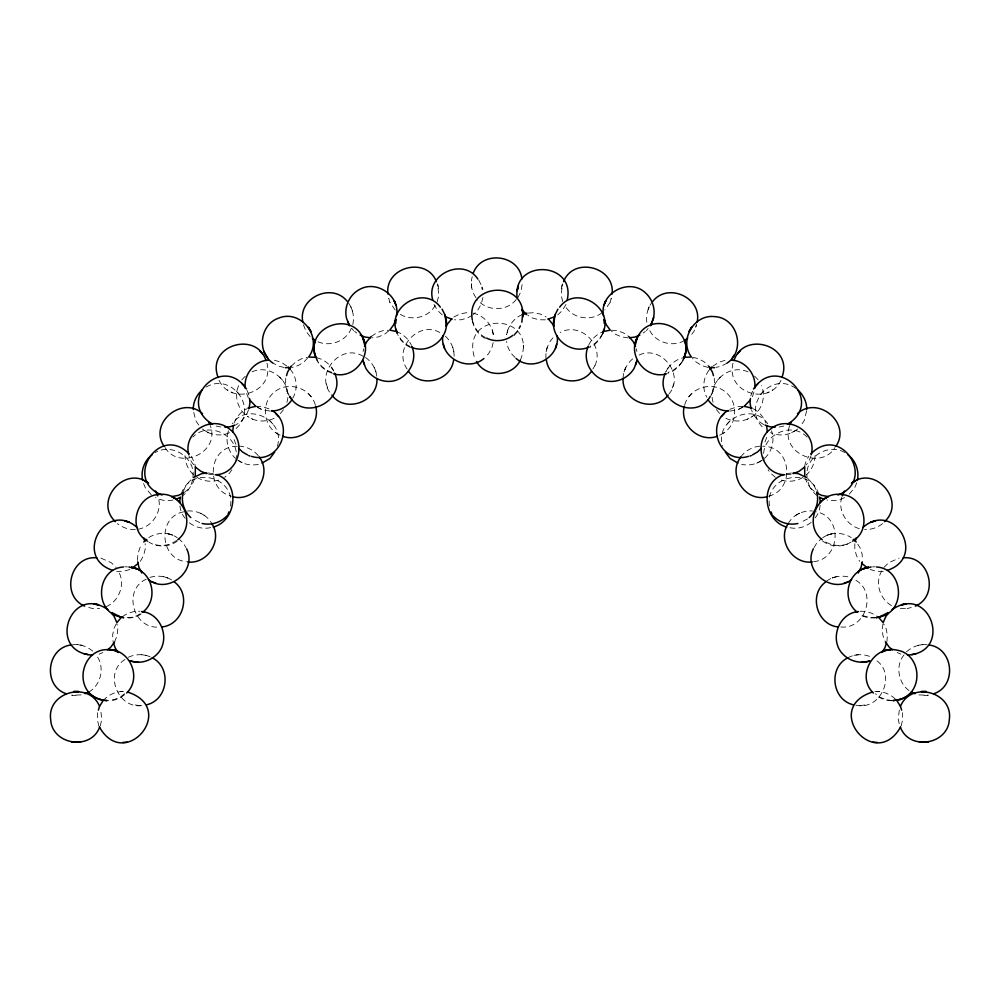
<?xml version="1.0" encoding="UTF-8"?>
<svg xmlns="http://www.w3.org/2000/svg" width="1000" height="1000" viewBox="0 0 1000 1000"><rect width="100%" height="100%" fill="white"/><g stroke="black" fill="none" stroke-linecap="round" stroke-linejoin="round"><path stroke-width="0.75" stroke-dasharray="5 3.75" d="M546.025 358.562C545.125 350.213 548.45 341.863 554.6 336.2M561.275 288.7L562.388 284.088L561.188 295.4L562.837 301.887M854.837 543.7L854.775 549.05L856.425 555.513L859.688 561.337M475.975 297.638C471.712 291.788 470.125 283.688 472.25 276.7M520.388 360.1C539.8 312.238 458.125 309.95 475.012 359.225M523.413 347.575L523.45 345.2L523.55 349.95M285.738 378.225L285.487 384.913L286.988 391.438L289 395.262L287.013 391.475M97.562 712.712L97.312 719.375L98.8 725.888M806.625 410.887L804.237 420.625L801.225 425.05M137.487 560.5L137.912 553.837L140.05 547.513L142.275 544.188M192.9 477.225C195.837 457.6 171.988 442.525 155.213 452.55M230.425 506.15C235.888 476.65 190.162 465.238 181.225 494.15M235.738 460.462C241.562 436.938 209.475 419.712 192.887 437.088M668.95 394.012C685.863 374.275 659.4 342.438 636.912 356.275M886.912 641.8L887.375 635.138L886.087 628.587L883.737 623.787M352.788 324.525C354.625 316.375 352.638 307.613 347.137 301.262M733.037 363.175C725.337 392.688 768.875 406.488 780.987 380.275M815.025 455.625C814.9 462.85 811.825 469.862 806.475 474.75M820.113 505.213C819.8 509.988 818 514.75 814.788 518.35M623.062 378.475C623.263 370.075 627.675 362.25 634.513 357.45M652.862 301.262C647.362 307.613 645.375 316.375 647.212 324.525M882.975 623.913L882.2 629.2L882.975 635.825L885.45 642.025M277.3 446.287C285.925 420.55 247.65 401.188 232.225 423.787M286.875 402.388C293.263 382.612 270.65 363.125 251.962 371.887M363.137 351.5L363.65 348.862M507.713 330.062L506.6 334.675C508.025 326.475 513.175 319.137 520.65 315.3M507.25 332.4L507.713 330.087M547.225 347.25L546.112 351.863M561.925 286.413L562.375 284.113M789.475 426.213C780.037 453.075 821.025 470.613 834.925 447.612M804.65 466.562L805.438 462.7L808.812 456.213M100.275 725.888L101.762 719.375L100.712 710.163M713.012 391.438L711 395.262L713.012 391.438L714.513 384.913L714.262 378.225M901.2 725.888L902.688 719.375L902.438 712.712M228.5 430.75C224.975 440.262 227.975 451.375 235.312 458.263M592.888 369.05L594.938 365.55M610.1 302.425L611.263 298.263L610.1 302.425L604.775 310.062M192.712 479.85L190.375 486.85M437.163 301.887L438.812 295.4L437.612 284.088L438.713 288.675M482.925 297.425L481.287 303.913L478.025 309.75L473.363 314.55M493.15 342.675L491.838 347.863L488.575 353.713L484.85 357.537M594.938 365.588C604.675 345.05 580.312 321.488 560.163 332.488M750.775 395.887L752.925 390.425M899.287 710.163L898.238 719.375L899.725 725.888M841.85 497.163C837.2 511.1 847.6 527 861.963 529.225M752.412 396.775L754.237 391.125M766.737 437.337L764.075 444.363M624.038 371.85L625.737 367.438M648.35 309.062L649.112 306.837L647.412 311.25M695.7 327.337L696.625 324.637L693.988 331.312L689.85 336.575M624.975 369.663L625.737 367.425M672.312 387.938L673.713 383.85M194.387 478.925L193.075 482.7L186.65 492.337L182.638 495.8M588.625 345.175C591.55 338.775 597.15 333.925 603.7 331.463M351.3 328.263C346.175 342.025 328.088 347.875 315.512 340.575M114.55 642.025L117.025 635.825L117.8 629.2L117.025 623.913M811.162 455.575L808.675 461.65L806.312 464.787M856.75 482.738L854.762 487.6L848.713 494.775M684.775 404.738C689.287 388.137 711.6 380.65 725.088 391.688C738.525 401.737 737.663 424.5 723.375 433.162M183.412 491.225L186.05 485.125L192.325 478.363M248.487 409.837C246.412 416.112 242.025 421.388 236.25 424.6M292.663 398.338C297.875 389.787 297.2 378.175 291.012 370.3M238.637 385.65C233.75 396.375 238.012 410.462 248.05 416.675M234.013 423.113C236.562 417.088 240.688 411.55 246.788 408.812M116.263 623.787L113.912 628.587L112.625 635.138L113.088 641.8M517.95 297.55L520.95 291.562L522.275 283.625M668.162 367.788L665.788 371.9C669.2 364.85 675.75 359.338 683.475 357.7M435.2 305.4C428.3 318.363 409.6 321.763 398.1 312.875M140.312 561.337L143.575 555.513L145.225 549.05L145.162 543.7M565.975 304.45L562.562 310.212L557.775 314.9M602.638 333.512L599.225 339.275L594.438 343.95L589.775 346.575M602.4 334.513L598.975 340.275L594.2 344.95L589.538 347.587M814.025 547.625L816.762 543.025L821.562 538.362M881.862 570.837C874.087 583.3 880.487 601.188 893.938 606.712M788.213 523.538C792.862 514.938 802.9 510.288 812.475 510.975M231.9 469.663L229.675 472.962L224.65 477.287M708.988 370.3C703.15 377.8 702.038 388.862 706.8 397.163M748.037 371.887C729.35 363.125 706.737 382.612 713.125 402.388M767.775 423.787C752.35 401.188 714.075 420.55 722.7 446.287M795.9 388.438C770.537 370.012 740.337 407.425 763.925 428.488M646.45 330.6L648.1 328.5M682.487 361.125L678.337 366.388L672.975 370.4L668.012 372.388M682.113 362.088L677.962 367.35L672.613 371.362L667.638 373.35M904.013 654.925C894.65 666.25 898.637 684.837 911.237 692.087M236.075 428.488C259.662 407.425 229.462 370.012 204.1 388.438M280.287 413.575L283.625 409.538M516.175 299.55C506.938 311.637 487.062 311.45 477.438 299.887M514.125 334.5L518.562 329.5M514.138 335.538L518.575 330.538M691.737 393.6L688.863 396.737M720.312 377.1L717.438 380.238M729.887 421.012L727 424.15M763.688 391.012L760.8 394.15M740.825 456.962C745.45 450.312 753.288 446.413 761.3 446.087M307.65 358L304.025 361.925L298.375 365.487L292 367.45M241.788 379.888L245.425 376.138M764.688 458.263C772.025 451.375 775.025 440.262 771.5 430.75M883.913 567.388L888.713 562.725L899.087 558.1M291.25 366.175L296.15 361.625L302.062 358.512L307.262 357.337M103.112 700.675C108.562 694.45 116.825 690.9 125.1 691.55M184.338 492.512L189.363 488.2M388.688 330.962L384.5 334.288L378.363 336.925L371.75 337.887M88.763 692.087C101.363 684.837 105.35 666.25 95.988 654.925M124.55 693.725L120.337 697.025L114.188 699.663L107.562 700.625M124.513 694.712L121.363 697.188L115.213 699.825L108.575 700.788M712.763 366.325L718.562 362.362L725.588 360.213M797.638 429C790.15 435.175 779.338 436.775 770.5 432.675M811.1 522.388C805.175 527.337 796.85 529.4 789.35 527.6M643.238 333L645.375 331.4M906.5 651.787C912.312 646.538 920.3 643.55 928.138 644.938M807.525 518.925L800.212 522.625M751.95 416.675C761.988 410.462 766.25 396.375 761.363 385.65M371.225 336.5L376.763 332.775L383.075 330.613L388.413 330.25M122.362 616.825C127.312 612.762 133.713 611.05 140.037 611.263M125.025 659.475C102.487 673.225 118.888 711.25 144.137 705.15M803.012 477.35C796.612 481.413 788.538 482.188 781.325 480.138M176.637 540.4C169.838 545.65 160.538 546.7 152.5 543.962M177.525 540.913C169.35 547.2 157.262 547.688 148.675 541.938M472.212 315.225L467.625 317.962L461.2 319.762L454.513 319.837M106.062 606.712C119.513 601.188 125.913 583.3 118.138 570.837M140.162 613.75L136.713 615.788L130.262 617.587L124.9 617.65M141.15 614.038L137.7 616.087L131.25 617.888L124.55 617.95M822.475 540.913C829.275 546.163 838.612 547.238 846.65 544.45M847.5 543.962C839.625 546.675 830.138 545.688 823.363 540.4M882.625 523.675C877.575 527.325 871.137 530.163 864.638 529.325M601.9 312.875C590.4 321.763 571.7 318.363 564.8 305.4M822.725 537.7C831.062 531.788 842.725 532.112 851.213 537.562M826.438 581.175C833.213 576.213 842.1 574.925 850.088 577.413M729.675 409.35L738.088 406.425L744.312 406.388M767.3 392.875L768.975 391.95M742.913 407.05L737.45 409.837L730.163 411.062M772.075 390.225L772.75 389.85M738.725 409.375L743.5 406.725M725.9 418.325C734.375 422.362 744.95 421.95 752.625 416.3M747.175 419.325L748.85 418.387M724.05 432.788L718.612 435.812L720.275 434.888M796 430.2L790.55 433.225M762.2 460.2C756.263 464.438 748.763 465.8 741.625 464.425M756.75 463.225L761.525 460.575M727.113 363.075L721.2 366.2L715.987 367.4M846.612 544.475L851.325 541.938M453.837 316.988L459.812 314.025L466.362 312.712L470.363 312.975M148.787 537.562C157.275 532.112 168.938 531.788 177.275 537.7M146.312 579.188C122.163 589.837 133.387 629.7 159.213 626.987M855.863 705.15C881.112 711.25 897.513 673.225 874.975 659.475M844.55 497.625C839.163 500.3 832.862 501.525 826.963 499.988M99.138 654.15L102.825 652.575M684.488 340.575C671.912 347.875 653.825 342.025 648.7 328.263M847.7 657.837C855.075 653.812 864.062 653.713 871.637 657.237M768.65 496.2C795.05 489.9 792.15 445.887 762.625 446.225M229.5 432.675C220.662 436.775 209.85 435.175 202.362 429M274.1 418.325C265.625 422.362 255.05 421.95 247.375 416.3M128.363 657.237C135.938 653.713 144.925 653.812 152.3 657.837M831.95 533.737L827.4 535.087M831.938 533.75L827.425 535.075M138.038 529.225C152.4 527 162.8 511.1 158.15 497.163M883.263 571.388L876.575 571.312L870.125 569.513M900.387 608.513L907.125 608.575M129.875 569.513L123.425 571.312L116.737 571.388M832.3 577.888L836.825 576.55L832.275 577.9M907.087 608.587L911.275 607.513M813.713 561.65C840.275 559.362 843.112 516.775 816.4 511.85M183.6 511.85C156.888 516.775 159.725 559.362 186.287 561.65M779.2 427.013L783.763 426.062M149.913 577.413C157.9 574.925 166.788 576.213 173.562 581.175M858.625 654.638L853.925 655.362M218.675 480.138C211.462 482.188 203.388 481.413 196.988 477.35M173.038 499.988C167.138 501.525 160.837 500.3 155.45 497.625M210.65 527.6C203.15 529.4 194.825 527.337 188.9 522.388M786.425 473.8L791.688 472.95M859.963 611.263C866.287 611.05 872.688 612.762 877.638 616.825M859.85 705.725L868.388 704.388M924.013 695.675L928.312 695.175L918.713 694.912M75.987 695.675L71.688 695.175L81.287 694.912M237.375 446.225C207.85 445.887 204.95 489.9 231.35 496.2M786.125 474.65L791.425 474.2M258.375 464.425C251.537 465.65 244.2 464.712 238.475 460.575M71.862 644.938C79.7 643.55 87.688 646.538 93.5 651.787M528.312 313.062L533.638 312.712L540.188 314.025L546.163 316.988M872.475 566.912L875.15 566.737M269.837 411.062L262.55 409.837L257.688 407.388M122.863 691.637L120.512 691.55L125.237 691.55M874.762 691.55C883.062 691.025 891.413 694.312 896.888 700.675M877.138 691.637L879.488 691.55L874.9 691.55M135.363 529.325C128.863 530.163 122.425 527.325 117.375 523.675M88.725 607.513L92.912 608.587L99.612 608.513M255.688 406.388L261.913 406.425L270.325 409.35M545.487 319.837L538.8 319.762L532.375 317.962L527.788 315.225M876.438 617.663L869.737 617.587L863.288 615.788L859.837 613.75M875.45 617.95L868.75 617.888L862.3 616.087L858.85 614.038M840.788 626.987C866.612 629.7 877.837 589.837 853.688 579.188M187.525 510.975C197.1 510.288 207.138 514.938 211.788 523.538M124.85 566.737L127.525 566.912M611.587 330.25L616.925 330.613L623.237 332.775L628.775 336.5M208.575 474.2L213.875 474.65M146.075 655.362L141.375 654.638M140.15 705.725L131.613 704.388M892.438 700.625L885.812 699.663L879.663 697.025L875.45 693.725M891.425 700.788L884.788 699.825L878.637 697.188L875.487 694.712M628.25 337.887L621.638 336.925L615.5 334.288L611.312 330.962M238.7 446.087C246.713 446.413 254.55 450.312 259.175 456.962M208.312 472.95L213.575 473.8M216.238 426.062L220.8 427.013M692.738 357.337L697.938 358.512L703.85 361.625L708.75 366.175M284.012 367.4L278.8 366.2L272.887 363.075M172.575 535.075L168.05 533.737M172.6 535.087L168.062 533.75M167.7 577.888L163.175 576.55L167.725 577.9M274.413 360.213L281.438 362.362L287.238 366.325M100.913 558.1L111.287 562.725L116.088 567.388M708 367.45L701.625 365.487L695.975 361.925L692.35 358M316.525 357.7C324.25 359.338 330.8 364.85 334.212 371.9L331.838 367.788L334.212 371.9M473.025 313.15C484.175 315.475 493.512 325.788 493.425 337.362M439.837 332.488C418 320.275 392.8 349.137 407.113 369.05M219.013 380.275C231.125 406.488 274.662 392.688 266.962 363.175M199.788 522.625L192.475 518.925M844.788 452.55C828.012 442.525 804.163 457.6 807.1 477.225M331.987 372.388L327.025 370.4L321.662 366.388L317.512 361.125M332.362 373.35L327.388 371.362L322.038 367.35L317.887 362.088M897.175 652.575L900.863 654.15M396.3 331.463C402.85 333.925 408.45 338.775 411.375 345.175M363.088 356.275C340.588 342.388 314.163 374.35 331.05 394.012M485.425 337.5C478.5 334.212 473.988 327.2 472.287 319.875M485.438 338.537C478.525 335.238 474 328.225 472.312 320.913M257.087 407.05L261.275 409.375M315.225 404.738C310.712 388.137 288.4 380.65 274.913 391.688C259.45 403.062 263.637 429.412 281.388 435.812L279.725 434.888M204 430.2L209.45 433.225M237.8 460.2L243.25 463.225M231.025 391.95L232.7 392.875M227.25 389.85L227.925 390.225M251.15 418.387L252.825 419.325M275.95 432.788L276.625 433.162M410.225 346.575L405.562 343.95L400.775 339.275L398.05 334.663M410.462 347.587L405.8 344.95L401.025 340.275L397.6 334.513M753.213 408.812C759.312 411.55 763.438 417.088 765.987 423.113M763.75 424.6C757.975 421.388 753.587 416.112 751.513 409.837M807.113 437.088C790.525 419.712 758.438 436.938 764.262 460.462M807.675 478.363L813.95 485.125L816.587 491.225M354.625 331.4L356.763 333M151.287 494.775L145.238 487.6L143.25 482.738M810.638 488.2L815.662 492.512M817.362 495.8L813.35 492.337L806.925 482.7L805.612 478.925M775.35 477.287L770.325 472.962L768.1 469.663M365.487 357.45C372.325 362.25 376.737 370.075 376.938 378.475M193.525 474.75C188.175 469.862 185.1 462.85 184.975 455.625M178.438 538.362L183.238 543.025L185.975 547.625M442.225 314.9L437.438 310.212L434.025 304.45M395.225 310.062L389.9 302.425L388.738 298.263L389.9 302.425M515.15 357.537L511.425 353.713L508.162 347.863L506.512 341.375M754.575 376.138L758.213 379.888M311.137 396.737L308.263 393.6M282.562 380.238L279.688 377.1M273 424.15L270.113 421.012M239.2 394.15L236.312 391.012M445.4 336.2C451.55 341.863 454.875 350.213 453.975 358.562M716.375 409.538L719.712 413.575M351.9 328.5L353.55 330.6M310.15 336.575L306.012 331.312L303.363 324.613L304.3 327.337M193.688 464.787L191.325 461.65L188.837 455.575M165.075 447.612C178.975 470.613 219.963 453.075 210.525 426.213M185.212 518.35C182 514.75 180.2 509.988 179.887 505.213M198.775 425.05L195.763 420.625L193.375 410.887M191.188 456.213L194.562 462.7L195.35 466.562M857.725 544.188L859.95 547.513L862.087 553.837L862.513 560.5M248.425 398.15L245.763 391.125M235.925 444.363L233.263 437.337M478.775 280.1L481.788 286.312M818.775 494.15C809.837 465.238 764.112 476.65 769.575 506.15M352.575 311.225L350.887 306.837M375.962 371.825L374.263 367.438M247.075 390.425L249.225 395.887M326.287 383.85L327.688 387.938M809.625 486.85L807.288 479.85M492.287 330.062L493.387 334.663M453.875 351.838L452.788 347.275M492.287 330.087L492.75 332.4M437.625 284.113L438.075 286.413M636.35 348.862L636.862 351.5M471.425 283.6L471.675 287.925M799.388 513.225L795.288 515.6L799.375 513.237M922.788 644.587L918.1 645.312L922.763 644.587M81.875 645.312L77.213 644.587L81.9 645.312M204.7 515.588L200.613 513.225L204.713 515.6"/><path stroke-width="1.5" d="M517.075 297.425C512.775 258.225 576.337 261.65 567.137 300.287M553.513 326.15L554.925 315.163L557.888 309.163M553.812 319.788C550.525 338.425 571.237 354.837 588.612 347.238M522.913 316.938C525.375 279.175 465.525 282.675 472.287 319.875M522.775 314.587L522.825 312.213L521.838 322.212M754.75 388.325C756.587 374.775 745.625 360.838 731.812 360.175M767.362 431.962L766.575 425.625M806.675 409.6C807.025 402.225 803.337 394.925 797.938 390.037M387.887 294.025C384.637 266.863 426.587 256.112 436.425 281.688M395.763 323.425L396.012 319.425M442.812 335.988C439.675 357.188 467.525 372.625 483.913 358.5M653.7 317.275C653.512 318.975 647.45 332.562 652.3 321.362C656.425 311.688 653.25 299.962 645.575 292.975C629.175 277.05 598.825 293.562 603.513 315.9M684.188 357.15L685.575 353.1L686.062 346.388L684.775 339.812M697.2 321.912C702.225 297.875 668.125 282.1 652.862 301.262M376.938 378.475C378.413 401.562 345.525 413.837 331.875 395.062M396.488 315.9C400.462 296.488 377.3 279.812 359.963 289.237C349.85 294.337 344.113 306.163 346.3 317.275C346.438 318.85 352.65 332.825 347.7 321.362M684.35 406.1C679.15 424.787 699.3 443.025 717.337 436.275M750.462 398.45L750 402.287L750.975 408.663M811.325 454.263C817.062 432.212 788.388 414.562 771.025 428.675C752.237 441.475 761.625 474.575 784.8 474.762M857.412 480.213C859.35 470.962 855.713 460.487 848 454.9M179.562 502.612L180.325 497.4M183.225 491.95C180.75 501.112 183.8 511.25 190.825 517.6M637.612 336.662L636.475 339.85L637.625 336.637C626.825 355.125 645.7 379.938 666.4 373.85M635.325 345.05L636.85 338.888L635.538 342.025M249.025 408.663L250 402.287L249.537 398.45M315.225 339.812L313.938 346.388L314.4 353.062L315.812 357.15M517.8 288.438L517.163 290.7L518.263 286.112M554.925 315.163L553.575 320.788M516.087 358.5C532.475 372.625 560.325 357.188 557.188 335.988M804.65 466.562L804.75 476.4M862.25 561.812L861.188 567.05L858.213 573.038M727.113 363.075C746.05 350.675 737.738 317.787 714.762 316.637C693.888 313.962 678.688 340.288 691.438 357.025L684.75 357.312M233.425 425.625L232.638 431.962M555.425 348.4L556.587 344.237M602.638 333.512L603.8 329.338M195.25 476.4L195.35 466.562M453.638 359.862C451.175 381.037 420.875 388.6 408.475 371.35M602.788 333.125C614.738 307.65 576.375 284.275 559.65 307.15M813.337 548.775C802.35 571.188 832.337 594.938 851.562 579.55M855.225 541.087L855.95 538.513M286.525 375.662L287.7 371.825L291.25 366.175M98.362 710.163L99.55 706.325L103.112 700.675M665.387 373.175C652.688 400.163 695.575 422.425 710.238 396.475M842.25 495.887L844.475 491.062M781.9 377.45C794.087 345.525 743.95 330.288 734.038 360.438M604.012 305.275L605.725 300.875M635.5 364.9C639.562 352.975 634.725 367.663 633.8 368.862C629.05 376.538 620.475 381.375 611.45 381.413C594.175 381.625 581.112 361.987 588.225 346.225M682.688 360.737C698.737 331.5 651.95 307.087 637.25 337.6M604.963 303.1L605.725 300.85M683.825 358.113L685.6 353.062M227.987 514.45L228.85 511.938M886.488 643.062L884.737 648.112L881.75 652.55M395.688 319.8L393.713 324.775L389.738 330.138L396.3 331.463M274.637 452.188L269.875 458.488L262.062 463.113M364.487 346.35L366.838 341.538L371.225 336.5M563.575 281.688C573.413 256.112 615.363 266.863 612.112 294.025M519.163 328.312L520.363 325.913M520.388 360.1C512.562 377.225 485.375 378.075 476.488 361.463M789.737 424.925L790.925 422.575M691.488 327.388L689.112 331.488M691.475 327.4L689.125 331.475M99.65 727.075C90.875 751.087 51.812 744.837 50.65 719.375C46.887 691.9 89.05 680.6 99.525 706.325M900.575 727.075C874.938 772.038 821.912 708.475 872.15 692.138M732.025 358.512L734.325 354.862M473.363 272.838C482.05 249.925 519.325 254.55 521.888 278.962M753.5 389.062C777.7 352.738 825.25 401.775 787.412 424.275M788.213 523.538C776.912 540.163 792.588 564.625 812.4 561.95M901.637 710.163L900.45 706.325C910.95 680.612 953.112 691.888 949.35 719.375C948.188 744.837 909.125 751.087 900.35 727.075M445.863 325.863L451.825 318.75M740.825 456.962C726.925 474.75 745.675 502.912 767.475 496.637M835.85 446.413C851.938 422.85 817.387 395.075 797.45 413.725M750.125 400.175L744.175 406.35M114.55 642.025L110.55 647.375L107.387 649.862M126.613 693.05C142.238 678.175 130.188 649.412 108.787 649.525L114.488 650.425L111.112 649.987M728.05 410.462C704.35 424.65 720.612 465.075 748.438 456.375M761.188 448.413L757.463 452.025L752.425 454.925M668.125 395.062C654.475 413.837 621.587 401.562 623.062 378.475M888.312 613.312L885.825 616.462L883.175 622.587L878.75 617.562M292.075 399.6C287.5 406.55 279.55 411.188 271.15 410.962M121.25 617.562L116.85 622.6L114.175 616.462L111.688 613.312M740.438 350.662L737.55 353.8M724.362 413.375L721.488 416.512M758.162 383.375L755.288 386.512M810.863 453.988C840.6 422.987 877.625 480.412 837.825 495.012M709.812 369.387L711.488 367.575M710.4 368.75L711.862 367.163M177.763 539.688C197.087 525.037 182.85 491.188 158.95 494.475C135.725 495.462 127.175 529.738 147.463 541.175M854.1 540.15L855.913 538.188M884.488 521.688C906.838 501.45 875.163 464.55 851.538 483.125L855.65 480.75L851.538 483.125M804.463 467.175L799.137 471.287L793.275 473.65M202.062 390.037C196.663 394.925 192.975 402.225 193.325 409.6M138.438 563.25L132.175 568.15M142.463 612.388C157.738 601.138 153.875 574.987 136.088 568.525M591.525 371.35C579.125 388.6 548.825 381.037 546.362 359.862M862.975 527.388C894.325 500.1 927.212 557.075 887.463 570.312M825.475 582.1C808.363 594.825 816.963 624.85 838.1 626.962M820.013 502.35L823.425 499.35M809.175 517.6C816.2 511.25 819.25 501.112 816.775 491.95M143.763 541.962L146.775 539.325M912.05 691.963L907 696.35L900.975 699.287L896.737 700.125M226.975 515.8C220.75 522.6 211.1 525.475 202.138 523.5M684.488 340.575L687.7 338.175M892.125 609.612C930.013 583.4 953.637 652.487 907.537 655.1M847.7 657.837C828.138 667.725 831.888 699.7 853.213 704.775M152 454.9C144.288 460.487 140.65 470.962 142.587 480.213M193.388 477.587L201.713 473.638L207 473.088M888.2 612.537L879.638 616.888C906.55 611.925 903.8 568.525 876.462 567M915.375 606.125C939.825 595.662 929.625 555.05 903.125 557.837M513 335.238C505.712 341.062 494.938 342.425 486.613 338.1M852.537 541.175C872.825 529.738 864.275 495.462 841.05 494.475C817.15 491.188 802.913 525.037 822.237 539.688M554.288 316.863L548.075 319.175M858.25 571.438L862.925 568.812L871.137 567M863.913 568.525C846.125 574.987 842.262 601.138 857.537 612.388M787.962 423.963L790.475 422.575M933.763 693.75C957.087 686.1 953.713 648.675 929.475 645.037M183.137 493.088L178.363 495.375L171.825 496.562M176.85 498.95L180.438 497.238M213.263 527.125C237.213 520.413 240.362 482.175 216.45 474.562M783.55 474.562C759.638 482.175 762.788 520.413 786.737 527.125M85.075 693.662L88.763 692.087M146.788 704.775C168.113 699.7 171.863 667.725 152.3 657.837M639.85 335.1L634.875 337.088L629.575 337.725M858.225 611.538C838.188 613.362 828.787 640.738 843.363 654.6C850.238 661.525 860.675 663.825 869.938 660.987C867.15 661.612 864.137 662.075 861.438 662.325M881.55 652.237L885.275 650.763M749.963 456.05L751.237 455.588M235.012 425.037L230.087 426.788L224.85 427.175M521.912 314.875L526.975 313.15M70.525 645.037C46.288 648.675 42.912 686.1 66.237 693.75M844.125 583.15L848.213 581.775M99.425 727.075C125.05 772.025 178.088 708.475 127.85 692.138M161.9 626.962C183.038 624.85 191.637 594.825 174.525 582.1M247.913 408.15L255.688 406.388M603.7 331.463L610.262 330.163L606.287 324.775L604.312 319.8M123.537 567C96.2 568.525 93.45 611.925 120.363 616.888L111.8 612.537M873.388 693.05C855.525 676.3 873.725 644.525 896.875 650.138C921.838 653.95 924.212 692.6 899.912 699.45M887.862 650.138L891.213 649.525L885.512 650.425L888.888 649.987M911.787 654.6L916.025 653.775M895.713 700.275L892.887 700.612L900.975 699.287M215.2 474.762C238.725 474.588 247.775 440.775 228.475 428.312C210.975 414.775 183.038 432.512 188.675 454.263M797.862 523.5C788.9 525.475 779.25 522.6 773.025 515.8M138.613 662.325C136.9 662.5 122.338 659.45 134.312 661.825C142.387 663.4 150.8 660.225 156.637 654.6C171.213 640.738 161.812 613.362 141.775 611.538M855.475 611.962L857.837 611.688M268.188 360.175C254.375 360.838 243.412 374.775 245.25 388.325M80.525 742.225L71.925 742.225M122.863 742.387L127.188 742.225M928.112 742.225L919.513 742.225M285.325 367.7L290.663 367.5M187.6 561.95C207.413 564.625 223.088 540.163 211.788 523.538M872.812 742.225L877.138 742.387M709.338 367.5L714.675 367.7M315.25 357.312L308.575 357.038C323.375 337.85 301.075 308.775 278.725 318.113C259.837 324.375 256.562 352.163 272.887 363.075M744.312 406.388L752.087 408.15M96.875 557.837C70.375 555.05 60.175 595.662 84.625 606.125M128.863 567L137.075 568.812L141.75 571.438M728.85 410.962C720.45 411.188 712.5 406.55 707.925 399.6M775.15 427.175L769.912 426.788L764.987 425.037M793 473.088L798.288 473.638L806.612 477.587M142.162 611.688L144.525 611.962M107.875 609.612C70.075 583.4 46.262 652.425 92.513 655.113M104.288 700.275L107.112 700.612C99.862 700.288 92.9 697.362 87.95 691.963M370.425 337.725L365.125 337.088L360.15 335.1M333.6 373.85C354.3 379.938 373.175 355.125 362.375 336.637M83.975 653.775L88.212 654.6M99.025 699.287L103.263 700.125M100.087 699.45C70.825 690.462 82.05 644.312 112.137 650.138M232.525 496.637C254.325 502.912 273.075 474.75 259.175 456.962M828.175 496.562L821.637 495.375L816.862 493.088M282.663 436.275C300.7 443.025 320.85 424.787 315.65 406.1M251.562 456.375C279.387 465.075 295.65 424.65 271.95 410.462M148.438 579.55C167.662 594.938 197.65 571.188 186.663 548.775M451.925 319.175L445.712 316.863M411.388 347.238C428.762 354.837 449.475 338.425 446.188 319.788M151.788 581.775L155.875 583.15M112.537 570.312C72.787 557.075 105.675 500.1 137.025 527.388M737.938 463.113L730.125 458.488L725.362 452.188M248.762 455.588L250.037 456.05M206.725 473.65L200.863 471.287L195.538 467.175M162.175 495.012C122.375 480.412 159.4 422.987 189.137 453.988M114.725 650.763L118.45 652.237M911.237 692.087L914.925 693.662M819.562 497.238L823.15 498.95M148.463 483.125L144.375 480.763L148.463 483.125C124.887 464.65 93.125 501.375 115.512 521.688M246.5 389.062C222.75 353.137 175.062 400.812 212.037 423.963M212.587 424.275L209.525 422.575M247.575 454.925L242.537 452.025L238.812 448.413M176.575 499.35L179.988 502.35M867.825 568.15L861.562 563.25M255.825 406.35L249.875 400.175M312.3 338.175L315.512 340.575M892.613 649.862L889.45 647.375L885.45 642.025M347.137 301.262C331.875 282.1 297.775 297.875 302.8 321.912M853.225 539.325L856.237 541.962M548.175 318.75L554.138 325.863M202.55 413.725C182.613 395.075 148.062 422.85 164.15 446.413M289.775 396.488C304.438 422.425 347.312 400.15 334.613 373.175M265.963 360.438C256.05 330.288 205.912 345.525 218.1 377.45M521.975 309.75L526.638 314.55M144.088 538.188L145.9 540.15M288.137 367.163L289.6 368.75M288.512 367.575L290.188 369.387M262.45 353.8L259.562 350.662M278.512 416.512L275.637 413.375M244.713 386.512L241.838 383.375M477.887 279.1C463.237 256.637 424.85 274.725 432.863 300.287M440.35 307.15C423.625 284.275 385.262 307.65 397.212 333.125M628.775 336.5L633.162 341.538L635.513 346.35M118.25 652.55L115.262 648.112L113.513 643.062M362.75 337.6C351.112 311.125 307.688 326.025 314.788 354.062M896.888 700.675L900.45 706.325M310.875 331.475L308.512 327.388M289.762 396.475L291.3 398.925M155.525 491.062L157.75 495.887M708.75 366.175L712.3 371.825L713.475 375.662M310.887 331.488L308.525 327.4M263.65 351.037L267.975 358.512M209.075 422.575L210.263 424.925M141.788 573.038L138.812 567.05L137.75 561.812M442.113 309.163L445.075 315.163L446.488 326.15M394.275 300.85L395.975 305.25M364.45 342.013L363.15 338.888L364.675 345.05M364.5 364.9C360.438 352.987 365.275 367.663 366.2 368.862C370.95 376.538 379.525 381.375 388.55 381.413C405.825 381.625 418.888 361.987 411.775 346.225M317.312 360.737L314.425 353.1M771.15 511.938L772.013 514.45M394.275 300.875L395.037 303.1M362.388 336.662L363.525 339.85M144.05 538.513L144.775 541.087M446.413 320.763L445.075 315.188M443.413 344.237L444.575 348.4M396.2 329.338L397.362 333.512M521.888 309.337L522.85 313.25M482.062 287.45L482.488 289.225M819.675 497.4L820.438 502.612M603.987 319.425L604.237 323.425M827.962 496.725L823.85 499.1L827.95 496.737M875.3 520.9L870.738 522.25L875.275 520.913M868.462 567.175L865.225 568.225L868.438 567.188M866.213 567.938L862.95 568.812L866.213 567.938M880.625 616.6L876.475 617.65L880.625 616.6M906.263 604.012L901.575 604.75L906.237 604.012M78.562 691.55L73.838 691.55L78.575 691.55M926.162 691.55L921.425 691.55L926.137 691.55M98.4 604.75L93.737 604.012L98.425 604.75M129.238 522.238L124.7 520.9L129.262 522.25M137.05 568.812L133.787 567.938L137.075 568.812M123.525 617.65L119.375 616.6L123.562 617.663M134.775 568.225L131.537 567.175L134.775 568.225M176.125 499.087L172.037 496.725L176.15 499.1"/></g></svg>
